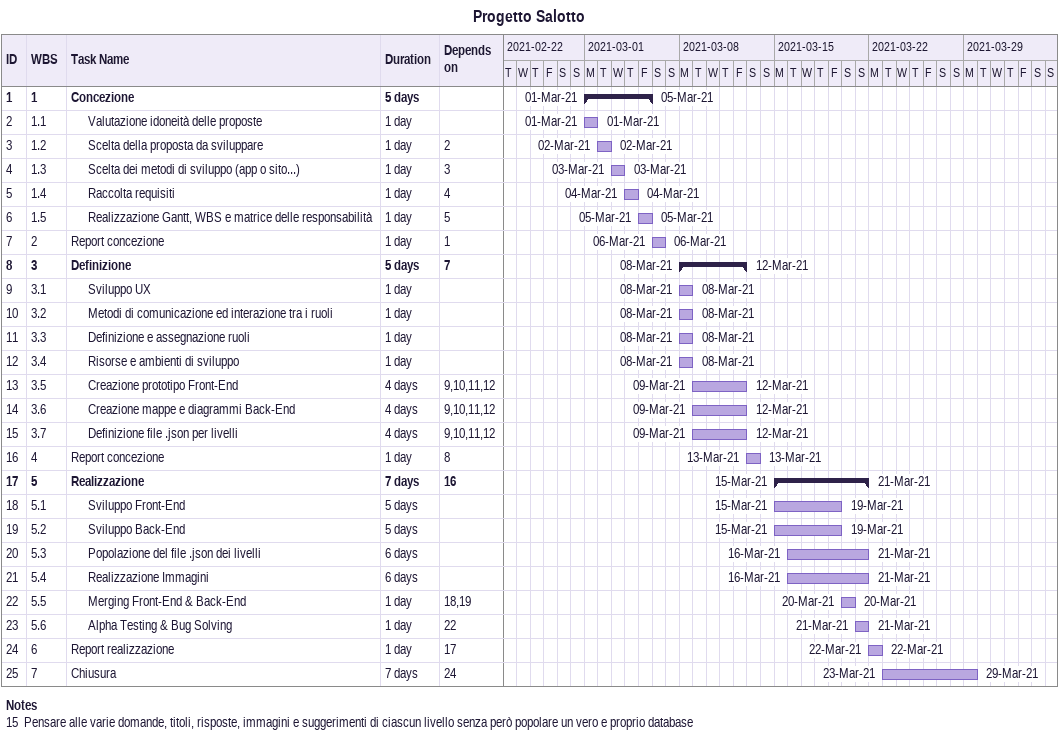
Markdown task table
Progetto Salotto

| ID | WBS | Task | Duration | Start | Finish | Predecessors |
|---|---|---|---|---|---|---|
| 1 | 1 | **Concezione** | 5d | 2021-03-01 | 2021-03-05 |  |
| 2 | 1.1 | Valutazione idoneità delle proposte | 1d | 2021-03-01 | 2021-03-01 |  |
| 3 | 1.2 | Scelta della proposta da sviluppare | 1d | 2021-03-02 | 2021-03-02 | 2 |
| 4 | 1.3 | Scelta dei metodi di sviluppo (app o sito...) | 1d | 2021-03-03 | 2021-03-03 | 3 |
| 5 | 1.4 | Raccolta requisiti | 1d | 2021-03-04 | 2021-03-04 | 4 |
| 6 | 1.5 | Realizzazione Gantt, WBS e matrice delle responsabilità | 1d | 2021-03-05 | 2021-03-05 | 5 |
| 7 | 2 | Report concezione | 1d | 2021-03-06 | 2021-03-06 | 1 |
| 8 | 3 | **Definizione** | 5d | 2021-03-08 | 2021-03-12 | 7 |
| 9 | 3.1 | Sviluppo UX | 1d | 2021-03-08 | 2021-03-08 |  |
| 10 | 3.2 | Metodi di comunicazione ed interazione tra i ruoli | 1d | 2021-03-08 | 2021-03-08 |  |
| 11 | 3.3 | Definizione e assegnazione ruoli | 1d | 2021-03-08 | 2021-03-08 |  |
| 12 | 3.4 | Risorse e ambienti di sviluppo | 1d | 2021-03-08 | 2021-03-08 |  |
| 13 | 3.5 | Creazione prototipo Front-End | 4d | 2021-03-09 | 2021-03-12 | 9, 10, 11, 12 |
| 14 | 3.6 | Creazione mappe e diagrammi Back-End | 4d | 2021-03-09 | 2021-03-12 | 9, 10, 11, 12 |
| 15 | 3.7 | Definizione file .json per livelli | 4d | 2021-03-09 | 2021-03-12 | 9, 10, 11, 12 |
| 16 | 4 | Report concezione | 1d | 2021-03-13 | 2021-03-13 | 8 |
| 17 | 5 | **Realizzazione** | 7d | 2021-03-15 | 2021-03-21 | 16 |
| 18 | 5.1 | Sviluppo Front-End | 5d | 2021-03-15 | 2021-03-19 |  |
| 19 | 5.2 | Sviluppo Back-End | 5d | 2021-03-15 | 2021-03-19 |  |
| 20 | 5.3 | Popolazione del file .json dei livelli | 6d | 2021-03-16 | 2021-03-21 |  |
| 21 | 5.4 | Realizzazione Immagini | 6d | 2021-03-16 | 2021-03-21 |  |
| 22 | 5.5 | Merging Front-End & Back-End | 1d | 2021-03-20 | 2021-03-20 | 18, 19 |
| 23 | 5.6 | Alpha Testing & Bug Solving | 1d | 2021-03-21 | 2021-03-21 | 22 |
| 24 | 6 | Report realizzazione | 1d | 2021-03-22 | 2021-03-22 | 17 |
| 25 | 7 | Chiusura | 7d | 2021-03-23 | 2021-03-29 | 24 |

Notes
- 15: Pensare alle varie domande, titoli, risposte, immagini e suggerimenti di ciascun livello senza però popolare un vero e proprio database
